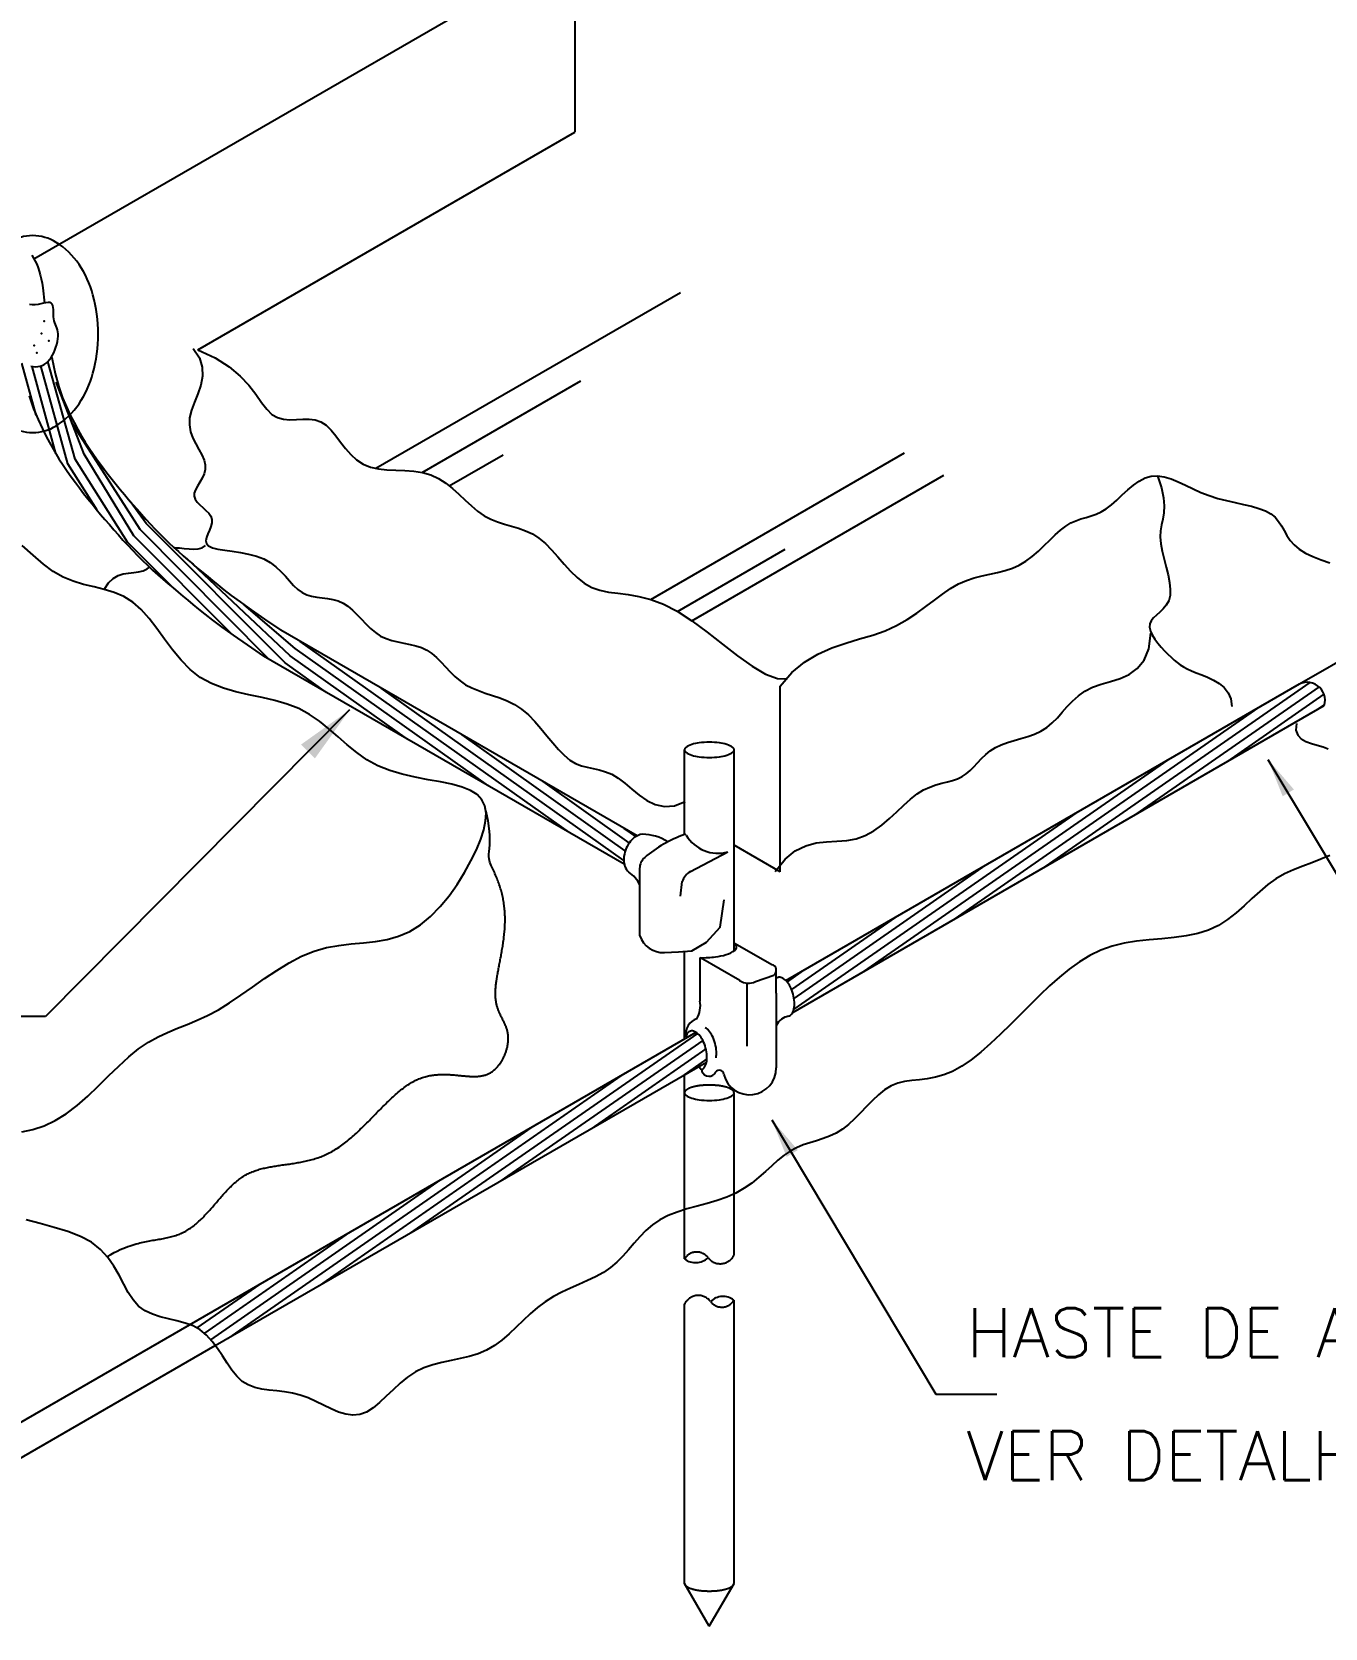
# Model space of a CAD drawing. Header units: millimetres. Extents: x -5770.7 to -5752, y -4439.8 to -4409.6.
# Drawn here: x -5761.73 to -5756.44, y -4434.15 to -4427.61 of the extents above; entities that cross this region are included whole.
import ezdxf

# ---------------------------------------------------------------- set-up
doc = ezdxf.new("R2010")
doc.units = ezdxf.units.MM
doc.header["$LTSCALE"] = 10
doc.linetypes.add('DASHEDX2', pattern=[1.5, 1, -0.5])
doc.layers.add('Termotécnica', color=7, linetype='Continuous')
doc.styles.add('r80', font='romans.shx')

msp = doc.modelspace()

# ---------------------------------------------------------------- linework, layer by layer
at = {"layer": 'Termotécnica', "color": 2}
for p, q in [((-5761.7229, -4428.5423), (-5759.5087, -4427.2639)), ((-5759.5087, -4427.2639), (-5759.5087, -4428.0243)), ((-5761.0523, -4428.9155), (-5759.5087, -4428.0243)), ((-5758.6678, -4431.0526), (-5758.6678, -4430.2922)), ((-5760.43, -4430.3899), (-5761.6748, -4431.6454)), ((-5759.0588, -4430.9002), (-5759.0588, -4430.5532)), ((-5758.8563, -4431.3765), (-5758.8563, -4430.5532)), ((-5756.6701, -4430.5921), (-5755.9988, -4431.7144)), ((-5759.0351, -4431.0514), (-5758.8818, -4430.971)), ((-5758.6678, -4431.0526), (-5758.8563, -4430.9437)), ((-5759.2426, -4431.0397), (-5759.2426, -4431.3146)), ((-5759.076, -4431.1527), (-5759.0692, -4431.0927)), ((-5759.0588, -4431.737), (-5759.0588, -4431.3786)), ((-5758.7013, -4431.433), (-5758.8522, -4431.347)), ((-5758.9958, -4431.4046), (-5758.9958, -4431.5817)), ((-5758.8331, -4431.498), (-5758.9931, -4431.4046)), ((-5758.8031, -4431.5084), (-5758.8031, -4431.7661)), ((-5758.7678, -4431.5024), (-5758.6934, -4431.4753)), ((-5758.6833, -4431.5493), (-5758.6833, -4431.4602)), ((-5758.6833, -4431.5493), (-5758.6833, -4431.8553)), ((-5761.6748, -4431.6454), (-5761.9248, -4431.6454)), ((-5759.0588, -4431.9573), (-5759.0588, -4431.8837)), ((-5758.7013, -4432.0685), (-5758.03, -4433.1909)), ((-5758.03, -4433.1909), (-5757.78, -4433.1909))]:
    msp.add_line(p, q, dxfattribs=at)
at = {"layer": 'Termotécnica', "color": 1}
for p, q in [((-5760.3222, -4429.4003), (-5759.076, -4428.6808)), ((-5761.5539, -4429.3626), (-5761.6663, -4428.9636)), ((-5761.7134, -4429.1827), (-5761.7717, -4428.9696)), ((-5761.6332, -4429.3393), (-5761.7306, -4428.9833)), ((-5761.5843, -4429.3818), (-5761.694, -4428.9809)), ((-5761.5176, -4429.3428), (-5761.6322, -4429.0473)), ((-5760.1331, -4429.4175), (-5759.4835, -4429.0425)), ((-5761.2881, -4429.6516), (-5761.5671, -4429.214)), ((-5761.3136, -4429.677), (-5761.5176, -4429.3428)), ((-5760.0219, -4429.4727), (-5759.8017, -4429.3455)), ((-5759.1974, -4429.9376), (-5758.1581, -4429.3375)), ((-5761.4642, -4429.5717), (-5761.5843, -4429.3818)), ((-5761.3391, -4429.7023), (-5761.5539, -4429.3626)), ((-5759.0292, -4430.0245), (-5757.9972, -4429.4287)), ((-5761.2626, -4429.6262), (-5761.3281, -4429.5361)), ((-5760.9157, -4430.0769), (-5761.3136, -4429.677)), ((-5760.7607, -4430.1817), (-5761.2881, -4429.6516)), ((-5760.6945, -4430.1974), (-5761.2626, -4429.6262)), ((-5761.1472, -4429.8952), (-5761.3391, -4429.7023)), ((-5759.0877, -4429.9865), (-5758.6471, -4429.7321)), ((-5760.6736, -4430.1681), (-5761.096, -4429.7701)), ((-5760.6528, -4430.1387), (-5760.8615, -4429.9596)), ((-5759.8616, -4430.7008), (-5760.6528, -4430.1387)), ((-5759.5302, -4430.8922), (-5760.632, -4430.1094)), ((-5760.5245, -4430.3181), (-5760.6945, -4430.1974)), ((-5760.1931, -4430.5095), (-5760.6736, -4430.1681)), ((-5759.3076, -4431.0062), (-5760.3006, -4430.3008)), ((-5756.4982, -4430.2776), (-5757.5825, -4431.0313)), ((-5756.4609, -4430.2955), (-5757.2106, -4430.8166)), ((-5756.4408, -4430.3253), (-5756.8387, -4430.6019)), ((-5756.7091, -4430.3804), (-5757.9543, -4431.246)), ((-5756.4384, -4430.3674), (-5756.4669, -4430.3872)), ((-5759.3014, -4430.9665), (-5759.9692, -4430.4921)), ((-5757.081, -4430.5951), (-5758.3262, -4431.4607)), ((-5759.2849, -4430.9341), (-5759.6378, -4430.6834)), ((-5757.4529, -4430.8098), (-5758.6113, -4431.6151)), ((-5759.2589, -4430.9085), (-5759.3064, -4430.8748)), ((-5757.8247, -4431.0245), (-5758.6107, -4431.5708)), ((-5758.1966, -4431.2392), (-5758.621, -4431.5342)), ((-5758.5685, -4431.4539), (-5758.6392, -4431.5031)), ((-5759.0059, -4431.7142), (-5760.1856, -4432.5342)), ((-5758.9841, -4431.7428), (-5759.8137, -4432.3195)), ((-5758.9713, -4431.7777), (-5759.4418, -4432.1048)), ((-5758.9671, -4431.8186), (-5759.0699, -4431.8901)), ((-5759.3014, -4431.8758), (-5760.5574, -4432.7489)), ((-5759.6841, -4432.098), (-5760.9293, -4432.9636)), ((-5760.056, -4432.3127), (-5760.9992, -4432.9684)), ((-5760.4278, -4432.5274), (-5761.0249, -4432.9424)), ((-5760.7997, -4432.7421), (-5761.0563, -4432.9205))]:
    msp.add_line(p, q, dxfattribs=at)
at = {"layer": 'Termotécnica', "color": 1, "linetype": 'DASHEDX2'}
for p, q in [((-5756.5413, -4430.2835), (-5754.4352, -4429.0676)), ((-5759.0588, -4432.6379), (-5759.0588, -4431.9573)), ((-5758.8563, -4432.6218), (-5758.8563, -4431.9573)), ((-5759.0588, -4433.9664), (-5759.0588, -4432.8228)), ((-5758.8563, -4433.9664), (-5758.8563, -4432.8067)), ((-5763.1913, -4434.1229), (-5761.0853, -4432.907)), ((-5763.086, -4434.2088), (-5760.98, -4432.9928)), ((-5758.9576, -4434.142), (-5759.0588, -4433.9664)), ((-5758.9576, -4434.142), (-5758.8563, -4433.9664))]:
    msp.add_line(p, q, dxfattribs=at)
at = {"layer": 'Termotécnica', "color": 3}
for p, q in [((-5759.2534, -4430.9053), (-5760.7115, -4430.0635)), ((-5759.3055, -4431.0219), (-5760.7829, -4430.169)), ((-5758.6442, -4431.4977), (-5756.5413, -4430.2835)), ((-5758.6161, -4431.6281), (-5756.4394, -4430.3714)), ((-5761.0853, -4432.907), (-5759.0118, -4431.7099)), ((-5760.98, -4432.9928), (-5758.9688, -4431.8317))]:
    msp.add_line(p, q, dxfattribs=at)
at = {"layer": 'Termotécnica', "color": 1}
msp.add_lwpolyline([(-5761.7281, -4428.4476, 0.139889), (-5761.8247, -4428.4751, 0.107118), (-5761.9181, -4428.5656, 0.079812), (-5761.9751, -4428.6903, 0.067459), (-5761.9968, -4428.8507, 0.067459), (-5761.9751, -4429.0111, 0.079812), (-5761.9181, -4429.1357, 0.107118), (-5761.8247, -4429.2262, 0.139889), (-5761.7281, -4429.2538, 0.139889), (-5761.6315, -4429.2262, 0.107118), (-5761.5381, -4429.1357, 0.079812), (-5761.4811, -4429.0111, 0.067459), (-5761.4593, -4428.8507, 0.067459), (-5761.4811, -4428.6903, 0.079812), (-5761.5381, -4428.5656, 0.107118), (-5761.6315, -4428.4751, 0.139889)], format="xyb", close=True, dxfattribs=at)
at = {"layer": 'Termotécnica', "color": 3}
for points in [[(-5761.732, -4428.5282), (-5761.7243, -4428.5399), (-5761.7174, -4428.5522), (-5761.7114, -4428.5651), (-5761.706, -4428.5788), (-5761.7012, -4428.5933), (-5761.6969, -4428.6086), (-5761.6929, -4428.625), (-5761.6892, -4428.6426), (-5761.6857, -4428.6616)], [(-5761.6857, -4428.6616), (-5761.6799, -4428.7241)], [(-5761.6507, -4428.9439), (-5761.6501, -4428.9471), (-5761.6359, -4429.0124), (-5761.621, -4429.0663), (-5761.6055, -4429.1112), (-5761.5897, -4429.1493), (-5761.574, -4429.1827), (-5761.5584, -4429.2133), (-5761.5429, -4429.2419), (-5761.5276, -4429.2685), (-5761.5124, -4429.2935), (-5761.4971, -4429.3173), (-5761.4818, -4429.3399), (-5761.4664, -4429.3618), (-5761.4508, -4429.3832), (-5761.435, -4429.4043), (-5761.419, -4429.4252), (-5761.4027, -4429.446), (-5761.3862, -4429.4665), (-5761.3695, -4429.487), (-5761.3525, -4429.5074), (-5761.3353, -4429.5277), (-5761.3179, -4429.548), (-5761.3002, -4429.5683), (-5761.2823, -4429.5886), (-5761.2642, -4429.6087), (-5761.2458, -4429.6286), (-5761.2272, -4429.6483), (-5761.2084, -4429.6678), (-5761.1894, -4429.6868), (-5761.1701, -4429.7055), (-5761.1506, -4429.7237), (-5761.1309, -4429.7416), (-5761.1111, -4429.7591), (-5761.0911, -4429.7762), (-5761.0712, -4429.7932), (-5761.0512, -4429.81), (-5761.0312, -4429.8267), (-5761.0113, -4429.8433), (-5760.9912, -4429.8601), (-5760.9695, -4429.8779), (-5760.9446, -4429.8977), (-5760.9147, -4429.9206), (-5760.8781, -4429.9477), (-5760.8332, -4429.9798), (-5760.7783, -4430.018), (-5760.7115, -4430.0635)], [(-5761.7423, -4429.104), (-5761.7243, -4429.1563), (-5761.7059, -4429.2007), (-5761.688, -4429.2386), (-5761.6708, -4429.2723), (-5761.6539, -4429.3037), (-5761.637, -4429.3332), (-5761.6201, -4429.3609), (-5761.6032, -4429.3871), (-5761.5864, -4429.412), (-5761.5696, -4429.4358), (-5761.553, -4429.4587), (-5761.5362, -4429.481), (-5761.5193, -4429.5031), (-5761.5022, -4429.5249), (-5761.4849, -4429.5465), (-5761.4674, -4429.5678), (-5761.4498, -4429.589), (-5761.4319, -4429.6101), (-5761.4139, -4429.6311), (-5761.3957, -4429.6521), (-5761.377, -4429.6731), (-5761.3581, -4429.6942), (-5761.3388, -4429.7152), (-5761.3191, -4429.7361), (-5761.299, -4429.7568), (-5761.2785, -4429.7773), (-5761.2577, -4429.7975), (-5761.2366, -4429.8172), (-5761.2155, -4429.8363), (-5761.1946, -4429.8548), (-5761.1737, -4429.8728), (-5761.1531, -4429.8903), (-5761.1327, -4429.9074), (-5761.1126, -4429.9242), (-5761.0927, -4429.9408), (-5761.0722, -4429.9579), (-5761.0494, -4429.9766), (-5761.0228, -4429.9978), (-5760.9911, -4430.0221), (-5760.9528, -4430.0504), (-5760.9065, -4430.0835), (-5760.8503, -4430.1226), (-5760.7829, -4430.169)]]:
    msp.add_lwpolyline(points, dxfattribs=at)
at = {"layer": 'Termotécnica', "color": 2}
for points in [[(-5761.7359, -4428.9825), (-5761.7258, -4428.984), (-5761.7159, -4428.9845), (-5761.7064, -4428.9839), (-5761.6973, -4428.9821), (-5761.6887, -4428.979), (-5761.6805, -4428.9748), (-5761.6728, -4428.9694), (-5761.6656, -4428.963), (-5761.6589, -4428.9555), (-5761.6526, -4428.947), (-5761.6467, -4428.9376), (-5761.6414, -4428.9272), (-5761.6366, -4428.9162), (-5761.6324, -4428.9047), (-5761.6289, -4428.8931), (-5761.6262, -4428.8815), (-5761.6244, -4428.8703), (-5761.6235, -4428.8596), (-5761.6235, -4428.8498), (-5761.6247, -4428.841), (-5761.6266, -4428.833), (-5761.6292, -4428.8256), (-5761.632, -4428.8186), (-5761.635, -4428.8116), (-5761.6378, -4428.8044), (-5761.6401, -4428.7968), (-5761.6418, -4428.7886), (-5761.6426, -4428.7795), (-5761.6429, -4428.7699), (-5761.6429, -4428.7601), (-5761.643, -4428.7507), (-5761.6436, -4428.742), (-5761.645, -4428.7343), (-5761.6476, -4428.7282), (-5761.6517, -4428.724), (-5761.6576, -4428.722), (-5761.6651, -4428.7218), (-5761.6739, -4428.7229), (-5761.6838, -4428.7248), (-5761.6946, -4428.7271), (-5761.706, -4428.7291), (-5761.7178, -4428.7305), (-5761.7296, -4428.7306), (-5761.7414, -4428.7293)], [(-5761.0709, -4428.9098), (-5761.0451, -4428.9478), (-5761.0335, -4428.9856), (-5761.0328, -4429.0229), (-5761.0399, -4429.0594), (-5761.0519, -4429.095), (-5761.0656, -4429.1294), (-5761.0778, -4429.1624), (-5761.0855, -4429.1936), (-5761.0864, -4429.223), (-5761.0813, -4429.2505), (-5761.072, -4429.2764), (-5761.0602, -4429.3008), (-5761.0475, -4429.3239), (-5761.0356, -4429.3457), (-5761.0262, -4429.3665), (-5761.0211, -4429.3863), (-5761.0213, -4429.4052), (-5761.026, -4429.4234), (-5761.0338, -4429.4408), (-5761.0431, -4429.4573), (-5761.0525, -4429.473), (-5761.0606, -4429.4879), (-5761.066, -4429.5019), (-5761.0672, -4429.515), (-5761.0632, -4429.5273), (-5761.0549, -4429.539), (-5761.0438, -4429.5502), (-5761.0312, -4429.5614), (-5761.0185, -4429.5727), (-5761.0071, -4429.5844), (-5760.9984, -4429.5967), (-5760.9938, -4429.6099), (-5760.9941, -4429.6242), (-5760.9982, -4429.6391), (-5761.0045, -4429.6543), (-5761.0111, -4429.6693), (-5761.0164, -4429.6836), (-5761.0188, -4429.6968), (-5761.0165, -4429.7084), (-5761.0079, -4429.718), (-5760.9918, -4429.7254), (-5760.9692, -4429.731), (-5760.9416, -4429.7357), (-5760.9104, -4429.7402), (-5760.8773, -4429.7453), (-5760.8438, -4429.7517), (-5760.8112, -4429.7602), (-5760.7812, -4429.7716), (-5760.7549, -4429.7863), (-5760.7319, -4429.8036), (-5760.7116, -4429.8226), (-5760.6933, -4429.8423), (-5760.6761, -4429.8617), (-5760.6595, -4429.8799), (-5760.6427, -4429.896), (-5760.6251, -4429.9088), (-5760.606, -4429.9178), (-5760.5857, -4429.9237), (-5760.5644, -4429.9276), (-5760.5426, -4429.9304), (-5760.5206, -4429.9332), (-5760.4987, -4429.9371), (-5760.4773, -4429.943), (-5760.4567, -4429.952), (-5760.4371, -4429.9649), (-5760.4183, -4429.9808), (-5760.4, -4429.999), (-5760.3818, -4430.0183), (-5760.3634, -4430.0378), (-5760.3444, -4430.0564), (-5760.3245, -4430.0733), (-5760.3034, -4430.0874), (-5760.2808, -4430.0979), (-5760.257, -4430.1057), (-5760.2325, -4430.1115), (-5760.2077, -4430.1164), (-5760.1829, -4430.1212), (-5760.1587, -4430.1269), (-5760.1354, -4430.1344), (-5760.1134, -4430.1447), (-5760.093, -4430.1584), (-5760.0739, -4430.1749), (-5760.0554, -4430.1935), (-5760.0372, -4430.2132), (-5760.0186, -4430.2332), (-5759.9991, -4430.2527), (-5759.9782, -4430.2707), (-5759.9554, -4430.2866), (-5759.9302, -4430.2997), (-5759.9031, -4430.3106), (-5759.8745, -4430.3205), (-5759.8448, -4430.3302), (-5759.8147, -4430.3407), (-5759.7845, -4430.3531), (-5759.7547, -4430.3682), (-5759.7258, -4430.3872), (-5759.6983, -4430.4105), (-5759.672, -4430.4372), (-5759.6466, -4430.466), (-5759.6221, -4430.4956), (-5759.5983, -4430.5246), (-5759.5748, -4430.5517), (-5759.5515, -4430.5756), (-5759.5283, -4430.5949), (-5759.5049, -4430.6087), (-5759.4813, -4430.6182), (-5759.4574, -4430.6248), (-5759.4331, -4430.6302), (-5759.4083, -4430.6357), (-5759.3831, -4430.6429), (-5759.3572, -4430.6534), (-5759.3308, -4430.6686), (-5759.3035, -4430.6894), (-5759.2752, -4430.7136), (-5759.2452, -4430.7382), (-5759.2132, -4430.7603), (-5759.1787, -4430.777), (-5759.1414, -4430.7853), (-5759.1006, -4430.7822), (-5759.0561, -4430.765)], [(-5761.0523, -4428.9155), (-5760.981, -4428.9481), (-5760.924, -4428.9844), (-5760.8788, -4429.0224), (-5760.8431, -4429.0606), (-5760.8145, -4429.0972), (-5760.7908, -4429.1304), (-5760.7695, -4429.1584), (-5760.7483, -4429.1796), (-5760.7253, -4429.1928), (-5760.7006, -4429.1994), (-5760.6747, -4429.2013), (-5760.6483, -4429.2005), (-5760.6218, -4429.199), (-5760.5958, -4429.1986), (-5760.5708, -4429.2015), (-5760.5475, -4429.2094), (-5760.526, -4429.2239), (-5760.506, -4429.2438), (-5760.4867, -4429.2674), (-5760.4674, -4429.2931), (-5760.4473, -4429.3193), (-5760.4258, -4429.3442), (-5760.402, -4429.3662), (-5760.3753, -4429.3837), (-5760.3452, -4429.3954), (-5760.3123, -4429.4024), (-5760.2772, -4429.4061), (-5760.2408, -4429.4081), (-5760.2039, -4429.4096), (-5760.1672, -4429.4124), (-5760.1315, -4429.4178), (-5760.0977, -4429.4273), (-5760.0662, -4429.4419), (-5760.0368, -4429.4608), (-5760.0091, -4429.4828), (-5759.9826, -4429.5066), (-5759.9569, -4429.531), (-5759.9315, -4429.5546), (-5759.9059, -4429.5763), (-5759.8797, -4429.5946), (-5759.8525, -4429.6089), (-5759.8245, -4429.6199), (-5759.796, -4429.6289), (-5759.7672, -4429.6371), (-5759.7384, -4429.6456), (-5759.7099, -4429.6559), (-5759.6819, -4429.6691), (-5759.6548, -4429.6863), (-5759.6285, -4429.7086), (-5759.603, -4429.7346), (-5759.5776, -4429.7631), (-5759.5521, -4429.7924), (-5759.5259, -4429.8211), (-5759.4986, -4429.8476), (-5759.4698, -4429.8704), (-5759.439, -4429.8881), (-5759.406, -4429.8998), (-5759.3703, -4429.9071), (-5759.3318, -4429.9122), (-5759.2903, -4429.9175), (-5759.2455, -4429.9252), (-5759.1972, -4429.9376), (-5759.1451, -4429.957), (-5759.0891, -4429.9856), (-5759.0292, -4430.0246), (-5758.9668, -4430.0708), (-5758.9037, -4430.12), (-5758.8417, -4430.168), (-5758.7823, -4430.2104), (-5758.7275, -4430.243), (-5758.6788, -4430.2616), (-5758.6381, -4430.2619)], [(-5758.6678, -4430.2922), (-5758.6196, -4430.2369), (-5758.5674, -4430.194), (-5758.5124, -4430.1611), (-5758.4557, -4430.1359), (-5758.3986, -4430.1161), (-5758.3424, -4430.0993), (-5758.2881, -4430.0832), (-5758.2371, -4430.0653), (-5758.1903, -4430.044), (-5758.1473, -4430.0198), (-5758.1076, -4429.9937), (-5758.0706, -4429.9669), (-5758.0356, -4429.9404), (-5758.0022, -4429.9154), (-5757.9696, -4429.8929), (-5757.9374, -4429.8741), (-5757.905, -4429.8596), (-5757.8725, -4429.8487), (-5757.8402, -4429.8403), (-5757.8083, -4429.8333), (-5757.7769, -4429.8266), (-5757.7462, -4429.819), (-5757.7166, -4429.8095), (-5757.6881, -4429.797), (-5757.6609, -4429.7806), (-5757.635, -4429.7611), (-5757.6102, -4429.7395), (-5757.5864, -4429.7169), (-5757.5634, -4429.6943), (-5757.5412, -4429.6727), (-5757.5194, -4429.6532), (-5757.4981, -4429.6368), (-5757.4771, -4429.6243), (-5757.4563, -4429.6149), (-5757.4356, -4429.6075), (-5757.415, -4429.6012), (-5757.3944, -4429.5949), (-5757.3737, -4429.5876), (-5757.3529, -4429.5782), (-5757.3319, -4429.5657), (-5757.3106, -4429.5493), (-5757.289, -4429.5302), (-5757.2669, -4429.5096), (-5757.2444, -4429.4889), (-5757.2212, -4429.4695), (-5757.1975, -4429.4526), (-5757.1731, -4429.4398), (-5757.1479, -4429.4322), (-5757.1219, -4429.4309), (-5757.0949, -4429.4351), (-5757.067, -4429.4437), (-5757.0381, -4429.4556), (-5757.008, -4429.4695), (-5756.9768, -4429.4843), (-5756.9443, -4429.499), (-5756.9105, -4429.5123), (-5756.8754, -4429.5234), (-5756.8397, -4429.5326), (-5756.8043, -4429.5407), (-5756.7699, -4429.5482), (-5756.7372, -4429.5559), (-5756.7072, -4429.5644), (-5756.6806, -4429.5743), (-5756.6582, -4429.5864), (-5756.6404, -4429.601), (-5756.6263, -4429.6179), (-5756.6145, -4429.6363), (-5756.6036, -4429.6557), (-5756.5924, -4429.6756), (-5756.5793, -4429.6953), (-5756.5631, -4429.7142), (-5756.5424, -4429.7317), (-5756.5164, -4429.7475), (-5756.4858, -4429.7618), (-5756.452, -4429.775), (-5756.4163, -4429.7877)], [(-5757.1219, -4429.4309), (-5757.1059, -4429.48), (-5757.0975, -4429.5206), (-5757.095, -4429.5545), (-5757.0966, -4429.5833), (-5757.1007, -4429.6087), (-5757.1055, -4429.6324), (-5757.1095, -4429.656), (-5757.1108, -4429.6813), (-5757.1083, -4429.7095), (-5757.1027, -4429.7401), (-5757.0951, -4429.7722), (-5757.0869, -4429.8047), (-5757.0791, -4429.8369), (-5757.073, -4429.8677), (-5757.0698, -4429.8962), (-5757.0707, -4429.9215), (-5757.0765, -4429.9429), (-5757.0862, -4429.9608), (-5757.0986, -4429.9761), (-5757.1123, -4429.9893), (-5757.126, -4430.0013), (-5757.1383, -4430.0128), (-5757.1481, -4430.0245), (-5757.1538, -4430.0372), (-5757.1547, -4430.0513), (-5757.151, -4430.0666), (-5757.1437, -4430.0828), (-5757.1334, -4430.0994), (-5757.1211, -4430.116), (-5757.1075, -4430.1322), (-5757.0934, -4430.1476), (-5757.0796, -4430.1617), (-5757.0667, -4430.1743), (-5757.0545, -4430.1854), (-5757.0422, -4430.1954), (-5757.0295, -4430.2045), (-5757.0159, -4430.213), (-5757.0008, -4430.2211), (-5756.9836, -4430.2291), (-5756.9639, -4430.2373), (-5756.9414, -4430.246), (-5756.9174, -4430.2557), (-5756.8931, -4430.2673), (-5756.87, -4430.2812), (-5756.8496, -4430.2984), (-5756.8332, -4430.3193), (-5756.8224, -4430.3447), (-5756.8185, -4430.3752)], [(-5761.772, -4432.1179), (-5761.7272, -4432.1072), (-5761.6814, -4432.0923), (-5761.6355, -4432.0714), (-5761.5902, -4432.0434), (-5761.5458, -4432.0093), (-5761.5022, -4431.971), (-5761.4592, -4431.9302), (-5761.417, -4431.8887), (-5761.3754, -4431.8483), (-5761.3345, -4431.8108), (-5761.2941, -4431.7779), (-5761.2543, -4431.7508), (-5761.2147, -4431.7286), (-5761.1752, -4431.71), (-5761.1354, -4431.6933), (-5761.095, -4431.6772), (-5761.0537, -4431.6603), (-5761.0114, -4431.6409), (-5760.9677, -4431.6177), (-5760.9223, -4431.5898), (-5760.8756, -4431.5581), (-5760.8275, -4431.5243), (-5760.7785, -4431.4898), (-5760.7285, -4431.4564), (-5760.678, -4431.4255), (-5760.6271, -4431.3987), (-5760.5759, -4431.3775), (-5760.5247, -4431.363), (-5760.4738, -4431.3538), (-5760.4232, -4431.3478), (-5760.3733, -4431.343), (-5760.3243, -4431.3376), (-5760.2762, -4431.3296), (-5760.2294, -4431.3168), (-5760.1841, -4431.2975), (-5760.1405, -4431.27), (-5760.0989, -4431.2355), (-5760.0596, -4431.1953), (-5760.0231, -4431.151), (-5759.9896, -4431.1041), (-5759.9596, -4431.056), (-5759.9333, -4431.0083), (-5759.9111, -4430.9624), (-5759.8933, -4430.9196), (-5759.8806, -4430.8802), (-5759.8732, -4430.8442), (-5759.8717, -4430.8119), (-5759.8767, -4430.7831), (-5759.8885, -4430.758), (-5759.9077, -4430.7367), (-5759.9348, -4430.7192), (-5759.9699, -4430.7054), (-5760.0117, -4430.6943), (-5760.0587, -4430.6847), (-5760.1092, -4430.6755), (-5760.1616, -4430.6654), (-5760.2144, -4430.6533), (-5760.266, -4430.638), (-5760.3147, -4430.6184), (-5760.3594, -4430.5936), (-5760.4007, -4430.5647), (-5760.4398, -4430.533), (-5760.4776, -4430.5001), (-5760.5153, -4430.4674), (-5760.5539, -4430.4361), (-5760.5945, -4430.4079), (-5760.6382, -4430.3841), (-5760.6858, -4430.3656), (-5760.7363, -4430.3513), (-5760.7889, -4430.3393), (-5760.8423, -4430.3281), (-5760.8954, -4430.316), (-5760.9471, -4430.3011), (-5760.9963, -4430.2819), (-5761.0419, -4430.2566), (-5761.0831, -4430.2241), (-5761.1205, -4430.1859), (-5761.155, -4430.1439), (-5761.1877, -4430.1002), (-5761.2193, -4430.0567), (-5761.251, -4430.0156), (-5761.2835, -4429.9787), (-5761.3179, -4429.9482), (-5761.3548, -4429.9253), (-5761.3939, -4429.9087), (-5761.4347, -4429.8963), (-5761.4767, -4429.8859), (-5761.5191, -4429.8756), (-5761.5616, -4429.8631), (-5761.6035, -4429.8465), (-5761.6444, -4429.8236), (-5761.6841, -4429.7932), (-5761.7253, -4429.7566), (-5761.7711, -4429.7164)], [(-5761.1474, -4429.7267), (-5761.1453, -4429.7263), (-5761.1267, -4429.7264), (-5761.1073, -4429.7283), (-5761.0877, -4429.7305), (-5761.0686, -4429.7317), (-5761.0505, -4429.7306), (-5761.0342, -4429.7259), (-5761.0201, -4429.7161)], [(-5761.4347, -4429.8963), (-5761.4177, -4429.8695), (-5761.3986, -4429.8512), (-5761.3781, -4429.8397), (-5761.3568, -4429.833), (-5761.3352, -4429.8295), (-5761.3141, -4429.8274), (-5761.294, -4429.8248), (-5761.2755, -4429.82), (-5761.2591, -4429.8116), (-5761.25, -4429.8047)], [(-5758.6883, -4431.0513), (-5758.6474, -4431.0007), (-5758.6054, -4430.9667), (-5758.5627, -4430.9458), (-5758.5198, -4430.9346), (-5758.4772, -4430.9296), (-5758.4353, -4430.9275), (-5758.3947, -4430.9247), (-5758.3559, -4430.9179), (-5758.3191, -4430.9044), (-5758.2843, -4430.885), (-5758.2514, -4430.8613), (-5758.2201, -4430.8348), (-5758.1901, -4430.8073), (-5758.1614, -4430.7803), (-5758.1336, -4430.7553), (-5758.1065, -4430.734), (-5758.0801, -4430.7176), (-5758.0544, -4430.7054), (-5758.0295, -4430.6964), (-5758.0056, -4430.6895), (-5757.9828, -4430.6838), (-5757.9613, -4430.6781), (-5757.9412, -4430.6715), (-5757.9225, -4430.6629), (-5757.9055, -4430.6514), (-5757.8895, -4430.6376), (-5757.8741, -4430.6222), (-5757.8587, -4430.6058), (-5757.8428, -4430.5891), (-5757.8257, -4430.5728), (-5757.807, -4430.5576), (-5757.786, -4430.5442), (-5757.7625, -4430.5331), (-5757.7368, -4430.5238), (-5757.7097, -4430.5154), (-5757.6818, -4430.5072), (-5757.6537, -4430.4984), (-5757.6262, -4430.4884), (-5757.5998, -4430.4762), (-5757.5753, -4430.4612), (-5757.553, -4430.4429), (-5757.5323, -4430.4219), (-5757.5122, -4430.3994), (-5757.4918, -4430.3761), (-5757.4702, -4430.3533), (-5757.4463, -4430.3317), (-5757.4193, -4430.3125), (-5757.3883, -4430.2966), (-5757.3528, -4430.2844), (-5757.3145, -4430.2736), (-5757.2756, -4430.2613), (-5757.2383, -4430.2446), (-5757.2049, -4430.2206), (-5757.1775, -4430.1865), (-5757.1584, -4430.1392), (-5757.1498, -4430.076)], [(-5756.5533, -4430.4457), (-5756.5555, -4430.473), (-5756.5484, -4430.4934), (-5756.5342, -4430.5085), (-5756.5147, -4430.5194), (-5756.492, -4430.5276), (-5756.4679, -4430.5342), (-5756.4446, -4430.5407), (-5756.424, -4430.5484)], [(-5761.4231, -4432.6284), (-5761.4082, -4432.6197), (-5761.3944, -4432.6121), (-5761.3815, -4432.6055), (-5761.3695, -4432.5998), (-5761.3583, -4432.5949), (-5761.3479, -4432.5907), (-5761.3381, -4432.5871), (-5761.3289, -4432.5839), (-5761.3202, -4432.581), (-5761.3119, -4432.5785), (-5761.304, -4432.5762), (-5761.2965, -4432.5742), (-5761.2893, -4432.5723), (-5761.2822, -4432.5706), (-5761.2754, -4432.5691), (-5761.2687, -4432.5677), (-5761.262, -4432.5663), (-5761.2554, -4432.5651), (-5761.2488, -4432.5638), (-5761.2423, -4432.5627), (-5761.2359, -4432.5615), (-5761.2295, -4432.5604), (-5761.2232, -4432.5594), (-5761.2169, -4432.5583), (-5761.2107, -4432.5572), (-5761.2046, -4432.5562), (-5761.1985, -4432.5551), (-5761.1925, -4432.554), (-5761.1866, -4432.5528), (-5761.1807, -4432.5517), (-5761.1749, -4432.5504), (-5761.1692, -4432.5491), (-5761.1635, -4432.5478), (-5761.1579, -4432.5463), (-5761.1524, -4432.5448), (-5761.1469, -4432.5432), (-5761.1415, -4432.5415), (-5761.1362, -4432.5396), (-5761.1309, -4432.5377), (-5761.1257, -4432.5357), (-5761.1206, -4432.5335), (-5761.1155, -4432.5312), (-5761.1106, -4432.5288), (-5761.1056, -4432.5262), (-5761.1008, -4432.5236), (-5761.096, -4432.5208), (-5761.0913, -4432.5179), (-5761.0866, -4432.5149), (-5761.082, -4432.5118), (-5761.0774, -4432.5086), (-5761.0729, -4432.5053), (-5761.0685, -4432.5019), (-5761.064, -4432.4984), (-5761.0597, -4432.4948), (-5761.0554, -4432.4911), (-5761.0511, -4432.4873), (-5761.0469, -4432.4835), (-5761.0427, -4432.4796), (-5761.0385, -4432.4756), (-5761.0344, -4432.4716), (-5761.0303, -4432.4675), (-5761.0263, -4432.4634), (-5761.0223, -4432.4592), (-5761.0183, -4432.4549), (-5761.0143, -4432.4506), (-5761.0104, -4432.4463), (-5761.0064, -4432.4419), (-5761.0025, -4432.4375), (-5760.9986, -4432.4331), (-5760.9948, -4432.4287), (-5760.9909, -4432.4242), (-5760.987, -4432.4198), (-5760.9832, -4432.4153), (-5760.9794, -4432.4108), (-5760.9755, -4432.4063), (-5760.9717, -4432.4019), (-5760.9679, -4432.3974), (-5760.964, -4432.3929), (-5760.9602, -4432.3885), (-5760.9564, -4432.3841), (-5760.9525, -4432.3797), (-5760.9487, -4432.3753), (-5760.9448, -4432.371), (-5760.9409, -4432.3667), (-5760.937, -4432.3624), (-5760.9331, -4432.3582), (-5760.9292, -4432.3541), (-5760.9252, -4432.35), (-5760.9212, -4432.3459), (-5760.9172, -4432.3419), (-5760.9132, -4432.338), (-5760.9091, -4432.3342), (-5760.905, -4432.3304), (-5760.9009, -4432.3267), (-5760.8967, -4432.3231), (-5760.8925, -4432.3196), (-5760.8883, -4432.3162), (-5760.884, -4432.3129), (-5760.8796, -4432.3096), (-5760.8753, -4432.3065), (-5760.8708, -4432.3035), (-5760.8664, -4432.3006), (-5760.8619, -4432.2978), (-5760.8573, -4432.2951), (-5760.8527, -4432.2925), (-5760.848, -4432.29), (-5760.8433, -4432.2876), (-5760.8385, -4432.2854), (-5760.8337, -4432.2832), (-5760.8288, -4432.2812), (-5760.8239, -4432.2792), (-5760.8189, -4432.2774), (-5760.8139, -4432.2756), (-5760.8088, -4432.2739), (-5760.8037, -4432.2723), (-5760.7986, -4432.2708), (-5760.7934, -4432.2694), (-5760.7882, -4432.268), (-5760.7829, -4432.2667), (-5760.7776, -4432.2655), (-5760.7723, -4432.2643), (-5760.7669, -4432.2631), (-5760.7615, -4432.2621), (-5760.756, -4432.261), (-5760.7505, -4432.2601), (-5760.745, -4432.2591), (-5760.7395, -4432.2582), (-5760.7339, -4432.2573), (-5760.7283, -4432.2564), (-5760.7227, -4432.2556), (-5760.717, -4432.2548), (-5760.7114, -4432.254), (-5760.7057, -4432.2531), (-5760.7, -4432.2523), (-5760.6942, -4432.2515), (-5760.6885, -4432.2507), (-5760.6827, -4432.2499), (-5760.6769, -4432.2491), (-5760.6711, -4432.2483), (-5760.6653, -4432.2474), (-5760.6595, -4432.2465), (-5760.6537, -4432.2456), (-5760.6478, -4432.2446), (-5760.642, -4432.2436), (-5760.6361, -4432.2426), (-5760.6302, -4432.2415), (-5760.6243, -4432.2404), (-5760.6185, -4432.2392), (-5760.6126, -4432.2379), (-5760.6067, -4432.2366), (-5760.6008, -4432.2353), (-5760.5949, -4432.2338), (-5760.589, -4432.2323), (-5760.5832, -4432.2307), (-5760.5773, -4432.229), (-5760.5714, -4432.2272), (-5760.5656, -4432.2253), (-5760.5597, -4432.2234), (-5760.5539, -4432.2213), (-5760.548, -4432.2191), (-5760.5422, -4432.2168), (-5760.5364, -4432.2144), (-5760.5306, -4432.2119), (-5760.5248, -4432.2093), (-5760.5191, -4432.2065), (-5760.5133, -4432.2037), (-5760.5076, -4432.2007), (-5760.5019, -4432.1975), (-5760.4962, -4432.1943), (-5760.4905, -4432.1909), (-5760.4849, -4432.1874), (-5760.4793, -4432.1837), (-5760.4736, -4432.18), (-5760.4681, -4432.1761), (-5760.4625, -4432.1721), (-5760.4569, -4432.1681), (-5760.4514, -4432.1639), (-5760.4459, -4432.1596), (-5760.4404, -4432.1552), (-5760.4349, -4432.1507), (-5760.4294, -4432.1461), (-5760.424, -4432.1415), (-5760.4186, -4432.1368), (-5760.4132, -4432.132), (-5760.4078, -4432.1271), (-5760.4024, -4432.1222), (-5760.397, -4432.1172), (-5760.3917, -4432.1121), (-5760.3863, -4432.1071), (-5760.381, -4432.1019), (-5760.3757, -4432.0968), (-5760.3704, -4432.0916), (-5760.3651, -4432.0863), (-5760.3599, -4432.0811), (-5760.3546, -4432.0758), (-5760.3494, -4432.0705), (-5760.3442, -4432.0652), (-5760.3389, -4432.0599), (-5760.3337, -4432.0546), (-5760.3286, -4432.0493), (-5760.3234, -4432.044), (-5760.3182, -4432.0387), (-5760.313, -4432.0334), (-5760.3079, -4432.0282), (-5760.3028, -4432.023), (-5760.2976, -4432.0178), (-5760.2925, -4432.0127), (-5760.2874, -4432.0076), (-5760.2823, -4432.0025), (-5760.2772, -4431.9975), (-5760.2721, -4431.9925), (-5760.267, -4431.9877), (-5760.2619, -4431.9828), (-5760.2569, -4431.9781), (-5760.2518, -4431.9734), (-5760.2467, -4431.9688), (-5760.2417, -4431.9643), (-5760.2366, -4431.9599), (-5760.2316, -4431.9556), (-5760.2266, -4431.9513), (-5760.2215, -4431.9472), (-5760.2165, -4431.9432), (-5760.2115, -4431.9393), (-5760.2064, -4431.9355), (-5760.2014, -4431.9318), (-5760.1964, -4431.9283), (-5760.1914, -4431.9249), (-5760.1864, -4431.9216), (-5760.1814, -4431.9185), (-5760.1763, -4431.9155), (-5760.1713, -4431.9126), (-5760.1663, -4431.9099), (-5760.1613, -4431.9074), (-5760.1563, -4431.9049), (-5760.1513, -4431.9027), (-5760.1463, -4431.9005), (-5760.1413, -4431.8985), (-5760.1363, -4431.8967), (-5760.1314, -4431.8949), (-5760.1264, -4431.8934), (-5760.1214, -4431.8919), (-5760.1165, -4431.8905), (-5760.1115, -4431.8893), (-5760.1066, -4431.8882), (-5760.1016, -4431.8872), (-5760.0967, -4431.8863), (-5760.0918, -4431.8855), (-5760.0869, -4431.8848), (-5760.082, -4431.8842), (-5760.0771, -4431.8837), (-5760.0722, -4431.8833), (-5760.0674, -4431.883), (-5760.0626, -4431.8827), (-5760.0578, -4431.8825), (-5760.053, -4431.8824), (-5760.0482, -4431.8823), (-5760.0434, -4431.8824), (-5760.0387, -4431.8824), (-5760.034, -4431.8825), (-5760.0293, -4431.8827), (-5760.0246, -4431.8829), (-5760.02, -4431.8832), (-5760.0154, -4431.8835), (-5760.0108, -4431.8838), (-5760.0062, -4431.8841), (-5760.0017, -4431.8845), (-5759.9971, -4431.8849), (-5759.9927, -4431.8853), (-5759.9882, -4431.8858), (-5759.9838, -4431.8862), (-5759.9794, -4431.8866), (-5759.975, -4431.887), (-5759.9707, -4431.8875), (-5759.9664, -4431.8879), (-5759.9621, -4431.8883), (-5759.9579, -4431.8887), (-5759.9537, -4431.8891), (-5759.9495, -4431.8894), (-5759.9454, -4431.8897), (-5759.9413, -4431.89), (-5759.9373, -4431.8902), (-5759.9333, -4431.8904), (-5759.9293, -4431.8906), (-5759.9254, -4431.8907), (-5759.9216, -4431.8907), (-5759.9177, -4431.8907), (-5759.9139, -4431.8906), (-5759.9102, -4431.8905), (-5759.9065, -4431.8903), (-5759.9028, -4431.89), (-5759.8992, -4431.8896), (-5759.8957, -4431.8892), (-5759.8922, -4431.8887), (-5759.8887, -4431.8881), (-5759.8853, -4431.8873), (-5759.8819, -4431.8866), (-5759.8786, -4431.8857), (-5759.8754, -4431.8847), (-5759.8722, -4431.8836), (-5759.869, -4431.8824), (-5759.8659, -4431.8812), (-5759.8629, -4431.8798), (-5759.8599, -4431.8784), (-5759.8569, -4431.8768), (-5759.854, -4431.8752), (-5759.8512, -4431.8735), (-5759.8484, -4431.8718), (-5759.8457, -4431.8699), (-5759.843, -4431.868), (-5759.8404, -4431.866), (-5759.8378, -4431.8639), (-5759.8353, -4431.8617), (-5759.8329, -4431.8595), (-5759.8305, -4431.8572), (-5759.8281, -4431.8549), (-5759.8258, -4431.8525), (-5759.8236, -4431.85), (-5759.8214, -4431.8475), (-5759.8193, -4431.8449), (-5759.8172, -4431.8423), (-5759.8152, -4431.8397), (-5759.8132, -4431.8369), (-5759.8113, -4431.8342), (-5759.8094, -4431.8314), (-5759.8076, -4431.8285), (-5759.8059, -4431.8256), (-5759.8042, -4431.8227), (-5759.8026, -4431.8198), (-5759.801, -4431.8168), (-5759.7995, -4431.8138), (-5759.7981, -4431.8108), (-5759.7967, -4431.8077), (-5759.7953, -4431.8046), (-5759.794, -4431.8015), (-5759.7928, -4431.7984), (-5759.7916, -4431.7953), (-5759.7905, -4431.7922), (-5759.7895, -4431.789), (-5759.7885, -4431.7859), (-5759.7875, -4431.7827), (-5759.7866, -4431.7795), (-5759.7858, -4431.7764), (-5759.7851, -4431.7732), (-5759.7843, -4431.77), (-5759.7837, -4431.7669), (-5759.7831, -4431.7637), (-5759.7826, -4431.7606), (-5759.7821, -4431.7575), (-5759.7817, -4431.7544), (-5759.7814, -4431.7513), (-5759.7811, -4431.7482), (-5759.7808, -4431.7452), (-5759.7807, -4431.7422), (-5759.7805, -4431.7392), (-5759.7805, -4431.7362), (-5759.7805, -4431.7333), (-5759.7806, -4431.7304), (-5759.7807, -4431.7275), (-5759.7809, -4431.7247), (-5759.7811, -4431.7219), (-5759.7814, -4431.7192), (-5759.7817, -4431.7164), (-5759.7822, -4431.7137), (-5759.7826, -4431.7111), (-5759.7831, -4431.7085), (-5759.7837, -4431.7059), (-5759.7843, -4431.7033), (-5759.785, -4431.7008), (-5759.7857, -4431.6983), (-5759.7864, -4431.6958), (-5759.7872, -4431.6934), (-5759.788, -4431.691), (-5759.7889, -4431.6886), (-5759.7898, -4431.6862), (-5759.7907, -4431.6838), (-5759.7916, -4431.6815), (-5759.7926, -4431.6792), (-5759.7936, -4431.6768), (-5759.7947, -4431.6745), (-5759.7957, -4431.6722), (-5759.7968, -4431.6699), (-5759.7979, -4431.6676), (-5759.799, -4431.6654), (-5759.8001, -4431.6631), (-5759.8013, -4431.6608), (-5759.8024, -4431.6585), (-5759.8036, -4431.6562), (-5759.8047, -4431.6539), (-5759.8059, -4431.6516), (-5759.807, -4431.6493), (-5759.8082, -4431.647), (-5759.8094, -4431.6446), (-5759.8105, -4431.6423), (-5759.8117, -4431.6399), (-5759.8128, -4431.6375), (-5759.814, -4431.6351), (-5759.8151, -4431.6326), (-5759.8162, -4431.6302), (-5759.8173, -4431.6277), (-5759.8183, -4431.6252), (-5759.8194, -4431.6226), (-5759.8204, -4431.6201), (-5759.8214, -4431.6175), (-5759.8224, -4431.6148), (-5759.8233, -4431.6121), (-5759.8243, -4431.6094), (-5759.8251, -4431.6067), (-5759.826, -4431.6039), (-5759.8268, -4431.601), (-5759.8276, -4431.5981), (-5759.8283, -4431.5952), (-5759.829, -4431.5922), (-5759.8296, -4431.5891), (-5759.8302, -4431.586), (-5759.8308, -4431.5829), (-5759.8313, -4431.5797), (-5759.8317, -4431.5764), (-5759.8321, -4431.5731), (-5759.8324, -4431.5697), (-5759.8327, -4431.5662), (-5759.8329, -4431.5627), (-5759.8331, -4431.5591), (-5759.8332, -4431.5555), (-5759.8332, -4431.5517), (-5759.8332, -4431.5479), (-5759.8331, -4431.5441), (-5759.8329, -4431.5402), (-5759.8327, -4431.5362), (-5759.8325, -4431.5321), (-5759.8321, -4431.528), (-5759.8318, -4431.5238), (-5759.8313, -4431.5195), (-5759.8309, -4431.5152), (-5759.8303, -4431.5108), (-5759.8297, -4431.5064), (-5759.8291, -4431.5019), (-5759.8285, -4431.4973), (-5759.8278, -4431.4927), (-5759.827, -4431.488), (-5759.8263, -4431.4833), (-5759.8255, -4431.4785), (-5759.8246, -4431.4737), (-5759.8238, -4431.4688), (-5759.8229, -4431.4639), (-5759.822, -4431.4589), (-5759.821, -4431.4539), (-5759.8201, -4431.4488), (-5759.8191, -4431.4437), (-5759.8181, -4431.4386), (-5759.8172, -4431.4334), (-5759.8162, -4431.4282), (-5759.8152, -4431.4229), (-5759.8142, -4431.4176), (-5759.8132, -4431.4122), (-5759.8121, -4431.4069), (-5759.8111, -4431.4015), (-5759.8101, -4431.396), (-5759.8092, -4431.3906), (-5759.8082, -4431.3851), (-5759.8072, -4431.3795), (-5759.8063, -4431.374), (-5759.8053, -4431.3684), (-5759.8044, -4431.3628), (-5759.8035, -4431.3572), (-5759.8026, -4431.3515), (-5759.8018, -4431.3459), (-5759.801, -4431.3402), (-5759.8002, -4431.3345), (-5759.7994, -4431.3288), (-5759.7987, -4431.323), (-5759.7981, -4431.3173), (-5759.7974, -4431.3115), (-5759.7968, -4431.3058), (-5759.7963, -4431.3), (-5759.7958, -4431.2942), (-5759.7953, -4431.2884), (-5759.7949, -4431.2826), (-5759.7946, -4431.2769), (-5759.7943, -4431.2711), (-5759.7941, -4431.2653), (-5759.7939, -4431.2595), (-5759.7938, -4431.2537), (-5759.7938, -4431.2479), (-5759.7938, -4431.2421), (-5759.7939, -4431.2363), (-5759.7941, -4431.2305), (-5759.7943, -4431.2247), (-5759.7947, -4431.219), (-5759.7951, -4431.2132), (-5759.7955, -4431.2075), (-5759.7961, -4431.2017), (-5759.7967, -4431.196), (-5759.7974, -4431.1902), (-5759.7982, -4431.1845), (-5759.7991, -4431.1788), (-5759.8, -4431.1731), (-5759.801, -4431.1674), (-5759.8021, -4431.1617), (-5759.8033, -4431.1561), (-5759.8046, -4431.1504), (-5759.8059, -4431.1447), (-5759.8073, -4431.1391), (-5759.8088, -4431.1334), (-5759.8103, -4431.1278), (-5759.812, -4431.1221), (-5759.8137, -4431.1165), (-5759.8155, -4431.1108), (-5759.8174, -4431.1052), (-5759.8193, -4431.0996), (-5759.8213, -4431.094), (-5759.8234, -4431.0883), (-5759.8256, -4431.0827), (-5759.8278, -4431.0771), (-5759.8302, -4431.0715), (-5759.8326, -4431.0659), (-5759.835, -4431.0602), (-5759.8376, -4431.0546), (-5759.8402, -4431.049), (-5759.8429, -4431.0434), (-5759.8456, -4431.0378), (-5759.8484, -4431.0321), (-5759.8512, -4431.0264), (-5759.8538, -4431.0203), (-5759.8561, -4431.0138), (-5759.8579, -4431.0067), (-5759.8592, -4430.9989), (-5759.8599, -4430.9903), (-5759.8597, -4430.9807), (-5759.8587, -4430.9698), (-5759.8573, -4430.9571), (-5759.8561, -4430.942), (-5759.8555, -4430.9237), (-5759.8562, -4430.9017), (-5759.8586, -4430.8751), (-5759.8632, -4430.8434), (-5759.8707, -4430.806)], [(-5756.4166, -4430.9863), (-5756.4529, -4431.0015), (-5756.4901, -4431.0154), (-5756.5278, -4431.0291), (-5756.5653, -4431.0439), (-5756.602, -4431.0608), (-5756.6374, -4431.081), (-5756.6711, -4431.1052), (-5756.7035, -4431.1326), (-5756.7354, -4431.1619), (-5756.7676, -4431.1918), (-5756.8008, -4431.221), (-5756.8357, -4431.2482), (-5756.873, -4431.2721), (-5756.9134, -4431.2915), (-5756.9575, -4431.3055), (-5757.0047, -4431.3151), (-5757.0542, -4431.3215), (-5757.1052, -4431.3264), (-5757.1569, -4431.3309), (-5757.2085, -4431.3366), (-5757.2592, -4431.3447), (-5757.3082, -4431.3568), (-5757.3548, -4431.3738), (-5757.3994, -4431.3955), (-5757.4422, -4431.4216), (-5757.4836, -4431.4513), (-5757.5241, -4431.4842), (-5757.564, -4431.5198), (-5757.6037, -4431.5576), (-5757.6435, -4431.597), (-5757.6839, -4431.6374), (-5757.7245, -4431.678), (-5757.7652, -4431.7177), (-5757.8057, -4431.7556), (-5757.8458, -4431.7908), (-5757.8852, -4431.8221), (-5757.9237, -4431.8488), (-5757.9611, -4431.8698), (-5757.9972, -4431.8845), (-5758.0318, -4431.8941), (-5758.0652, -4431.9), (-5758.0973, -4431.9039), (-5758.1281, -4431.9072), (-5758.1577, -4431.9115), (-5758.1861, -4431.9183), (-5758.2134, -4431.9291), (-5758.2396, -4431.945), (-5758.2649, -4431.9652), (-5758.2896, -4431.9885), (-5758.3139, -4432.0136), (-5758.3381, -4432.0392), (-5758.3624, -4432.0642), (-5758.387, -4432.0872), (-5758.4122, -4432.107), (-5758.4382, -4432.1228), (-5758.4648, -4432.1351), (-5758.4919, -4432.1451), (-5758.5191, -4432.1537), (-5758.5463, -4432.1621), (-5758.5734, -4432.1712), (-5758.6, -4432.1822), (-5758.6259, -4432.196), (-5758.6512, -4432.2133), (-5758.6762, -4432.2337), (-5758.7013, -4432.2561), (-5758.7272, -4432.2797), (-5758.7544, -4432.3036), (-5758.7833, -4432.3269), (-5758.8145, -4432.3487), (-5758.8485, -4432.368), (-5758.8857, -4432.3842), (-5758.9252, -4432.398), (-5758.9662, -4432.4102), (-5759.0077, -4432.4217), (-5759.0488, -4432.4333), (-5759.0885, -4432.4459), (-5759.126, -4432.4604), (-5759.1602, -4432.4777), (-5759.1905, -4432.4983), (-5759.2176, -4432.5216), (-5759.2423, -4432.5469), (-5759.2655, -4432.5733), (-5759.2882, -4432.6), (-5759.3113, -4432.6261), (-5759.3355, -4432.6509), (-5759.362, -4432.6734), (-5759.3912, -4432.6931), (-5759.4229, -4432.7106), (-5759.4564, -4432.7266), (-5759.4911, -4432.742), (-5759.5263, -4432.7575), (-5759.5615, -4432.7739), (-5759.596, -4432.7921), (-5759.6291, -4432.8128), (-5759.6605, -4432.8365), (-5759.6905, -4432.8626), (-5759.7195, -4432.89), (-5759.7482, -4432.9177), (-5759.777, -4432.9447), (-5759.8065, -4432.97), (-5759.8372, -4432.9926), (-5759.8695, -4433.0115), (-5759.9039, -4433.026), (-5759.94, -4433.037), (-5759.9772, -4433.0459), (-5760.0149, -4433.0537), (-5760.0527, -4433.0619), (-5760.0899, -4433.0715), (-5760.126, -4433.084), (-5760.1604, -4433.1004), (-5760.1927, -4433.1217), (-5760.2232, -4433.1465), (-5760.2522, -4433.1732), (-5760.2802, -4433.2001), (-5760.3075, -4433.2255), (-5760.3344, -4433.2476), (-5760.3614, -4433.2648), (-5760.3889, -4433.2754), (-5760.4171, -4433.2781), (-5760.4461, -4433.2741), (-5760.4758, -4433.2649), (-5760.5061, -4433.252), (-5760.537, -4433.2371), (-5760.5684, -4433.2216), (-5760.6002, -4433.2071), (-5760.6323, -4433.1953), (-5760.6646, -4433.1872), (-5760.6969, -4433.1819), (-5760.7288, -4433.1783), (-5760.7599, -4433.1749), (-5760.7899, -4433.1706), (-5760.8184, -4433.164), (-5760.8452, -4433.1539), (-5760.8697, -4433.139), (-5760.892, -4433.1184), (-5760.9125, -4433.0931), (-5760.932, -4433.0648), (-5760.9513, -4433.0348), (-5760.9712, -4433.0047), (-5760.9924, -4432.9759), (-5761.0157, -4432.95), (-5761.0419, -4432.9284), (-5761.0713, -4432.9122), (-5761.1034, -4432.9002), (-5761.1371, -4432.891), (-5761.1713, -4432.8828), (-5761.2052, -4432.8743), (-5761.2376, -4432.8638), (-5761.2676, -4432.8497), (-5761.2941, -4432.8306), (-5761.3167, -4432.8052), (-5761.3364, -4432.7748), (-5761.3549, -4432.7407), (-5761.3739, -4432.7045), (-5761.395, -4432.6678), (-5761.4198, -4432.6321), (-5761.4499, -4432.5988), (-5761.4871, -4432.5696), (-5761.5322, -4432.5455), (-5761.5837, -4432.5256), (-5761.6394, -4432.5085), (-5761.697, -4432.4929), (-5761.7544, -4432.4774)], [(-5759.1414, -4431.3835), (-5759.0829, -4431.3809), (-5759.0295, -4431.3758), (-5758.9684, -4431.3403), (-5758.9125, -4431.2793), (-5758.8972, -4431.1675)]]:
    msp.add_lwpolyline(points, dxfattribs=at)
msp.add_lwpolyline([(-5759.0588, -4430.5532, 0.236645), (-5759.0541, -4430.5626, 0.085557), (-5759.0292, -4430.5753, 0.043156), (-5758.9991, -4430.5818, 0.031861), (-5758.9576, -4430.5845, 0.031861), (-5758.916, -4430.5818, 0.043156), (-5758.886, -4430.5753, 0.085557), (-5758.861, -4430.5626, 0.236645), (-5758.8563, -4430.5532, 0.236645), (-5758.861, -4430.5437, 0.085557), (-5758.886, -4430.531, 0.043156), (-5758.916, -4430.5245, 0.031861), (-5758.9576, -4430.5218, 0.031861), (-5758.9991, -4430.5245, 0.043156), (-5759.0292, -4430.531, 0.085557), (-5759.0541, -4430.5437, 0.236645)], format="xyb", close=True, dxfattribs=at)
for points in [[(-5759.2645, -4430.9126, 0.057952), (-5759.2796, -4430.9272, 0.068674), (-5759.2975, -4430.9563, 0.068674), (-5759.3068, -4430.9893, 0.094064), (-5759.3052, -4431.0231, 0.032944)], [(-5759.2317, -4430.8985, 0.138403), (-5759.2645, -4430.9126, 0.080567)], [(-5759.3051, -4431.0231, 0.023838), (-5759.3033, -4431.0291, 0.202617)], [(-5759.0588, -4431.9573, 0.236645), (-5759.0541, -4431.9667, 0.085557), (-5759.0292, -4431.9794, 0.043156), (-5758.9991, -4431.9859, 0.031861), (-5758.9576, -4431.9886, 0.031861), (-5758.916, -4431.9859, 0.043156), (-5758.886, -4431.9794, 0.085557), (-5758.861, -4431.9667, 0.236645), (-5758.8563, -4431.9573)]]:
    msp.add_lwpolyline(points, format="xyb", dxfattribs=at)
at = {"layer": 'Termotécnica', "color": 1, "linetype": 'DASHEDX2'}
for points in [[(-5759.0588, -4431.9573, -0.236645), (-5759.0541, -4431.9478, -0.085557), (-5759.0292, -4431.9351, -0.043156), (-5758.9991, -4431.9286, -0.031861), (-5758.9576, -4431.9259, -0.031861), (-5758.916, -4431.9286, -0.043156), (-5758.886, -4431.9351, -0.085557), (-5758.861, -4431.9478, -0.236645), (-5758.8563, -4431.9573)], [(-5759.0588, -4433.9664, 0.236645), (-5759.0541, -4433.9758, 0.085557), (-5759.0292, -4433.9885, 0.043156), (-5758.9991, -4433.995, 0.031861), (-5758.9576, -4433.9977, 0.031861), (-5758.916, -4433.995, 0.043156), (-5758.886, -4433.9885, 0.085557), (-5758.861, -4433.9758, 0.236645), (-5758.8563, -4433.9664, 0.236645)]]:
    msp.add_lwpolyline(points, format="xyb", dxfattribs=at)
at = {"layer": 'Termotécnica', "color": 3}
for centre, radius, start, end in [((-5756.5101, -4430.3504), 0.0738, 343.4713, 125.0199), ((-5758.9983, -4431.7477), 0.0592, 144.41857, 162.60956)]:
    msp.add_arc(centre, radius, start, end, dxfattribs=at)
at = {"layer": 'Termotécnica', "color": 2}
for centre, radius, start, end in [((-5759.2344, -4431.0962), 0.1977, 57.34148, 89.23023), ((-5758.9001, -4431.3647), 0.4909, 108.87164, 130.97269), ((-5759.0569, -4430.9058), 0.006, 30.67725, 108.87164), ((-5758.9222, -4430.826), 0.1506, 210.67725, 285.59136), ((-5759.2548, -4431.0143), 0.0507, 196.97744, 231.09017), ((-5759.3691, -4431.1684), 0.1413, 26.02537, 54.27646), ((-5759.1826, -4431.0393), 0.06, 130.97269, 180.38574), ((-5758.9908, -4431.1228), 0.084, 121.80187, 158.9528), ((-5759.145, -4431.28), 0.1035, 199.55169, 272.0083), ((-5758.9237, -4431.2749), 0.1219, 286.69924, 305.91446), ((-5758.9237, -4431.4458), 0.1219, 54.08554, 56.43687), ((-5758.8618, -4431.3603), 0.0164, 0, 54.08554), ((-5758.8618, -4431.3603), 0.0164, 305.91446, 360), ((-5758.9931, -4430.9129), 0.4918, 269.6946, 270), ((-5758.9931, -4430.9129), 0.4918, 270, 277.0835), ((-5758.9654, -4431.1358), 0.2671, 277.0835, 286.69924), ((-5758.7062, -4431.4558), 0.0233, 303.27358, 77.87146), ((-5758.7964, -4431.4406), 0.0681, 237.34405, 294.82251), ((-5758.6702, -4431.5067), 0.0223, 105.11082, 122.20958), ((-5758.6702, -4431.5067), 0.0223, 65.80307, 105.11082), ((-5758.6853, -4431.5403), 0.0592, 41.94706, 65.80307), ((-5758.7166, -4431.5684), 0.1013, 26.94663, 41.94706), ((-5759.1009, -4431.6002), 0.1068, 329.42032, 9.99895), ((-5758.771, -4431.5961), 0.1623, 15.11082, 26.94663), ((-5758.771, -4431.5961), 0.1623, 3.27501, 15.11082), ((-5758.6229, -4431.7097), 0.0663, 98.76322, 153.41949), ((-5758.6389, -4431.6226), 0.0223, 285.11082, 324.41857), ((-5758.6688, -4431.6012), 0.0592, 324.41857, 348.27458), ((-5758.7101, -4431.5926), 0.1013, 348.27458, 3.27501), ((-5758.9907, -4431.7143), 0.0625, 106.98002, 191.05834), ((-5759.0283, -4431.7263), 0.0223, 105.11082, 144.41857), ((-5759.0283, -4431.7263), 0.0223, 65.80307, 105.11082), ((-5759.0434, -4431.7599), 0.0592, 41.94706, 65.80307), ((-5759.0044, -4431.7418), 0.0592, 41.94706, 59.33615), ((-5759.0357, -4431.77), 0.1013, 26.94663, 41.94706), ((-5759.0747, -4431.7881), 0.1013, 26.94663, 41.94706), ((-5759.1291, -4431.8157), 0.1623, 15.11082, 26.94663), ((-5759.1291, -4431.8157), 0.1623, 3.27501, 15.11082), ((-5759.0901, -4431.7976), 0.1623, 15.11082, 26.94663), ((-5759.0901, -4431.7976), 0.1623, 3.27501, 15.11082), ((-5759.0269, -4431.8208), 0.0592, 324.41857, 348.27458), ((-5759.0682, -4431.8122), 0.1013, 348.27458, 3.27501), ((-5759.0292, -4431.7942), 0.1013, 348.8072, 3.27501), ((-5758.988, -4431.8513), 0.01, 177.01991, 336.99486), ((-5758.9581, -4431.858), 0.0319, 185.97721, 315.33502), ((-5758.9168, -4431.8844), 0.0191, 6.23061, 168.19116), ((-5758.7921, -4431.8567), 0.1088, 193.61657, 0.70942)]:
    msp.add_arc(centre, radius, start, end, dxfattribs=at)
at = {"layer": 'Termotécnica', "color": 1, "linetype": 'DASHEDX2'}
for centre, radius, start, end in [((-5759.0089, -4432.6676), 0.0581, 37.13817, 149.23764), ((-5758.9127, -4432.5948), 0.0626, 217.13817, 334.37216), ((-5759.0139, -4432.579), 0.0741, 232.63443, 313.74139), ((-5759.0024, -4432.8499), 0.0626, 37.13817, 154.37216), ((-5758.9013, -4432.8656), 0.0741, 52.63443, 133.74139), ((-5758.9062, -4432.777), 0.0581, 217.13817, 329.23764)]:
    msp.add_arc(centre, radius, start, end, dxfattribs=at)
at = {"layer": 'Termotécnica', "color": 2}
for p in [(-5761.6815, -4428.7985), (-5761.7213, -4428.8978), (-5761.6915, -4428.8482), (-5761.6617, -4428.878), (-5761.7114, -4428.9276)]:
    msp.add_point(p, dxfattribs=at)
for points in [[(-5760.6291, -4430.5315), (-5760.5724, -4430.5884), (-5760.43, -4430.3899)], [(-5756.5639, -4430.7155), (-5756.6096, -4430.7433), (-5756.6701, -4430.5921)], [(-5758.5951, -4432.192), (-5758.6409, -4432.2198), (-5758.7013, -4432.0685)]]:
    msp.add_solid(points, dxfattribs=at)

# ---------------------------------------------------------------- texts
at = {"layer": 'Termotécnica', "color": 2, "style": 'r80'}
for s, p in [('HASTE DE ATERRAMENTO', (-5757.9051, -4433.0397)), ('VER DETALHE', (-5757.9049, -4433.5435))]:
    msp.add_text(s, height=0.2, dxfattribs=at).set_placement(p)

doc.saveas('drawing.dxf')
